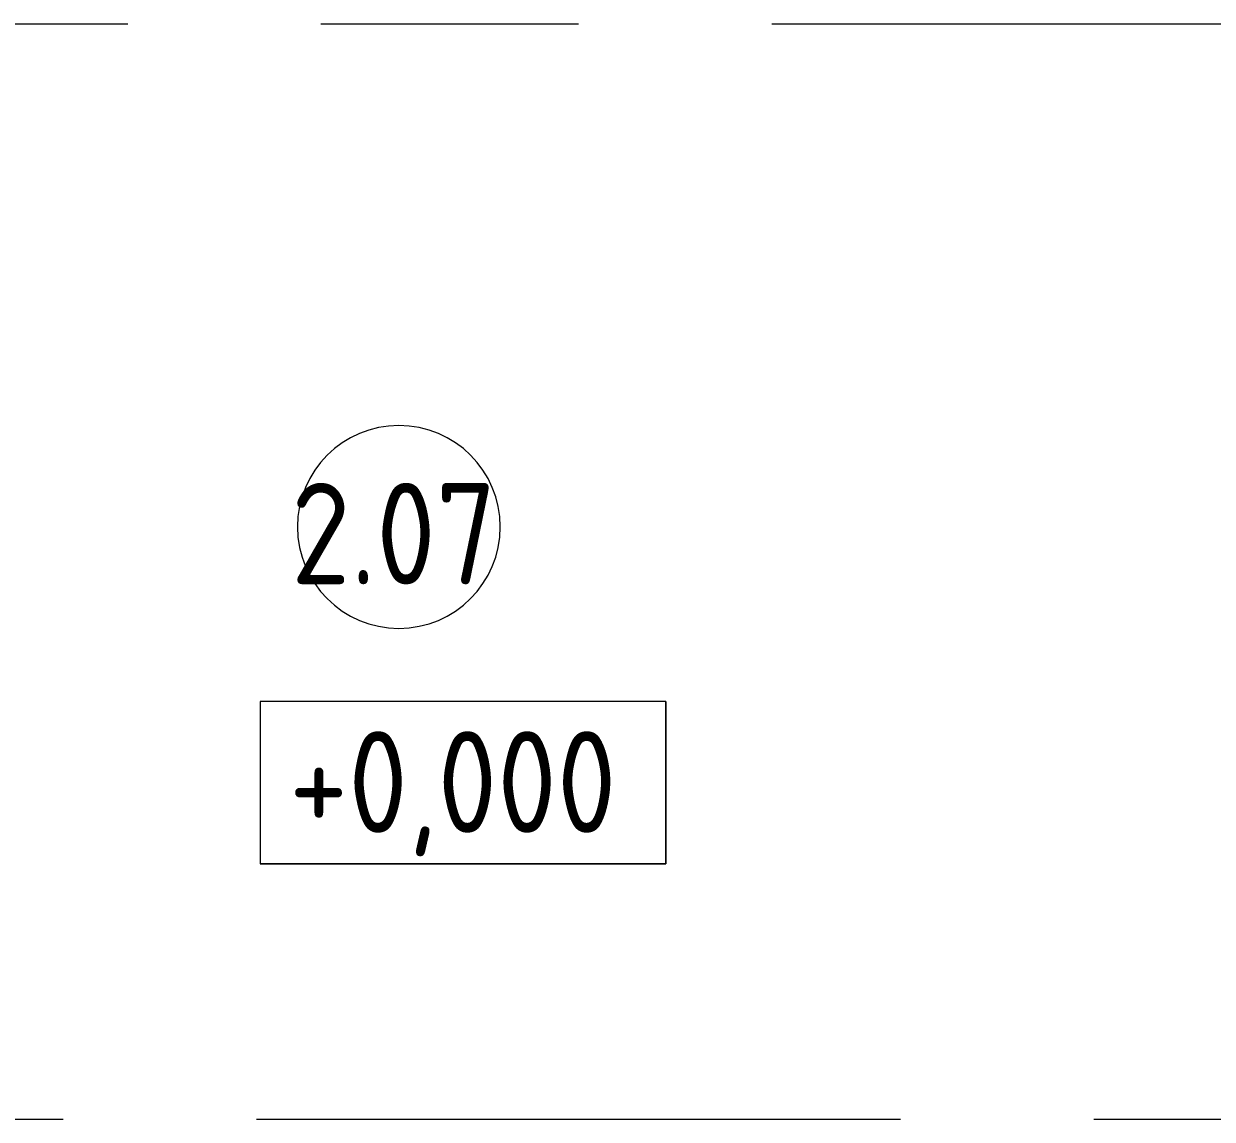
# Model space of a CAD drawing. Header units: millimetres. Extents: x 35143 to 244272, y -8553 to 29000.
# Drawn here: x 77080 to 80010, y 7800 to 10500 of the extents above; entities that cross this region are included whole.
import ezdxf

# ---------------------------------------------------------------- set-up
doc = ezdxf.new("R2010")
doc.units = ezdxf.units.MM
doc.linetypes.add('Осевая', pattern=[3175, 635, -476.25, 1587.5, -476.25])
for name, color, linetype, lineweight in [('A-AREA-IDEN', 7, 'Continuous', 9), ('G-ANNO-DIMS', 7, 'Continuous', 9), ('Оси-2', 7, 'Осевая', 9)]:
    doc.layers.add(name, color=color, linetype=linetype, lineweight=lineweight)
doc.styles.add('GOST Common', font='GOST_Common.ttf', dxfattribs={"width": 0.9, "height": 250})

# ---------------------------------------------------------------- blocks, each defined once
blk = doc.blocks.new('Марка_Помещения - Номер-25198446-План монтажа стен и перегородок 2 этажа в осях 12-23')
at = {"layer": 'A-AREA-IDEN'}
for start, end in [(360, 180), (180, 360)]:
    blk.add_arc((0, 0), 2.5, start, end, dxfattribs=at)
blk = doc.blocks.new('Высотные отметки - 10х4_h_-17668695-План монтажа стен и перегородок 2 этажа в осях 12-23')
at = {"layer": 'G-ANNO-DIMS'}
for p, q in [((-5, 4), (-5, 0)), ((5, 4), (-5, 4)), ((5, 4), (-5, 4)), ((-5, 4), (-5, 0)), ((5, 4), (5, 0)), ((5, 0), (5, 4)), ((5, 0), (-5, 0)), ((-5, 0), (5, 0))]:
    blk.add_line(p, q, dxfattribs=at)

msp = doc.modelspace()

# ---------------------------------------------------------------- linework, layer by layer
at = {"layer": 'Оси-2'}
for p, q in [((39712.5, 10500), (82250, 10500)), ((38442.5, 7800), (82250, 7800))]:
    msp.add_line(p, q, dxfattribs=at)

# ---------------------------------------------------------------- block references
at = {"layer": 'A-AREA-IDEN', "xscale": 99.99999999999993, "yscale": 99.99999999999993, "zscale": 99.99999999999993}
msp.add_blockref('Марка_Помещения - Номер-25198446-План монтажа стен и перегородок 2 этажа в осях 12-23', (78004.6, 9259.9), dxfattribs=at)
at = {"layer": 'G-ANNO-DIMS', "xscale": 99.99999999999993, "yscale": 99.99999999999993, "zscale": 99.99999999999993}
msp.add_blockref('Высотные отметки - 10х4_h_-17668695-План монтажа стен и перегородок 2 этажа в осях 12-23', (78162.4, 8429.5), dxfattribs=at)

# ---------------------------------------------------------------- texts
at = {"layer": 'A-AREA-IDEN', "insert": (77738.9, 9368.4), "char_height": 250, "width": 663.797, "attachment_point": 1, "style": 'GOST Common'}
msp.add_mtext('2.07', dxfattribs=at)
at = {"layer": 'G-ANNO-DIMS', "insert": (77733.7, 8756.2), "char_height": 250, "width": 1028.823, "attachment_point": 1, "line_spacing_factor": 1.022761, "style": 'GOST Common'}
msp.add_mtext('+0,000', dxfattribs=at)

doc.saveas('drawing.dxf')
